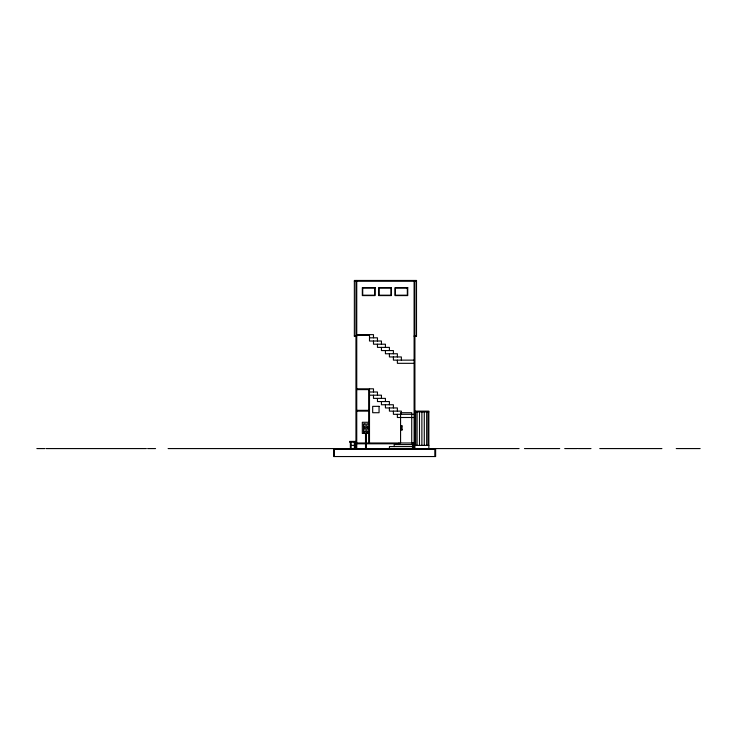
<?xml version="1.0" encoding="UTF-8"?>
<svg xmlns="http://www.w3.org/2000/svg" width="737" height="737" viewBox="0 0 737 737"><rect width="100%" height="100%" fill="white"/><g stroke="black" fill="none" stroke-linecap="round" stroke-linejoin="round"><path stroke-width="1.11" d="M369.495 334.635L369.495 341.01L381.444 341.01L381.444 344.197M377.464 344.197L377.464 347.385L389.412 347.385L389.412 350.572M385.433 350.572L385.433 353.76L397.381 353.76L397.381 356.948M389.412 353.76L389.412 356.948L401.37 356.948L401.37 360.135M393.401 356.948L393.401 360.135L414.111 360.135M354.359 281.258L416.506 281.258M356.745 334.635L373.484 334.635L373.484 337.822M356.745 335.436L369.495 335.436M354.359 335.814L356.662 335.814M414.203 335.814L416.506 335.814M356.662 336.44L354.359 336.44L354.359 280.456L416.506 280.456L416.506 336.44L414.203 336.44M369.495 337.822L377.464 337.822L377.464 341.01M414.111 363.323L397.381 363.323L397.381 360.135M356.745 388.814L373.484 388.814L373.484 392.001M356.745 389.615L369.495 389.615M369.495 392.001L377.464 392.001L377.464 395.189M369.495 395.189L381.444 395.189L381.444 398.376M356.745 410.334L368.703 410.334M356.745 411.126L368.703 411.126M414.913 411.126L428.851 411.126L428.851 448.575M414.913 411.928L428.851 411.928M414.111 414.314L393.401 414.314L393.401 411.126M414.111 417.501L397.381 417.501L397.381 414.314M369.495 422.283L362.328 422.283L362.328 433.439L369.495 433.439M355.953 441.408L349.578 441.408L349.578 442.2L355.953 442.2M356.745 442.992L414.111 442.992M356.745 443.794L399.049 443.794M413.319 444.586L394.194 444.586L394.194 446.585M351.171 445.388L354.359 445.388M414.913 445.388L428.851 445.388M413.319 446.585L389.412 446.585L389.412 448.575M36.85 448.575L44.819 448.575M46.016 448.575L146.405 448.575M147.603 448.575L155.562 448.575M168.119 448.575L519.088 448.575M524.468 448.575L559.724 448.575M564.699 448.575L577.449 448.575M578.241 448.575L590.991 448.575M599.761 448.575L661.909 448.575M676.244 448.575L700.15 448.575M334.441 449.367L434.83 449.367M435.622 448.575L435.622 456.544L333.64 456.544L333.64 448.575M434.83 448.575L434.83 456.544M428.059 411.928L428.059 445.388M426.668 411.928L426.668 445.388M424.272 411.928L424.272 445.388M421.886 411.928L421.886 445.388M419.491 411.928L419.491 445.388M417.105 411.928L417.105 445.388M415.705 411.928L415.705 445.388M414.913 281.258L414.913 448.575M414.111 281.258L414.111 448.575M413.319 442.992L413.319 448.575M412.517 442.992L412.517 448.575M411.725 442.992L411.725 412.72L400.569 412.72L400.569 442.992M401.37 414.314L401.37 411.126L389.412 411.126L389.412 407.939M398.975 442.992L398.975 444.586M397.381 411.126L397.381 407.939L385.433 407.939L385.433 404.751M393.401 353.76L393.401 350.572L381.444 350.572L381.444 347.385M393.401 407.939L393.401 404.751L381.444 404.751L381.444 401.564M389.412 404.751L389.412 401.564L377.464 401.564L377.464 398.376M385.433 347.385L385.433 344.197L373.484 344.197L373.484 341.01M385.433 401.564L385.433 398.376L373.484 398.376L373.484 395.189M369.495 388.814L369.495 442.992M368.703 389.615L368.703 422.55M368.703 432.776L368.703 442.992M366.307 433.439L366.307 448.575M365.911 433.439L365.911 448.575M365.515 433.439L365.515 448.575M356.745 280.456L356.745 448.575M355.953 281.258L355.953 448.575M355.151 442.2L355.151 448.575M354.359 442.2L354.359 448.575M351.171 442.2L351.171 448.575M350.37 442.2L350.37 448.575M334.441 448.575L334.441 456.544M401.37 429.818L402.162 429.883L401.37 429.818M375.078 287.633L362.328 287.633L362.328 295.592L375.078 295.592L375.078 287.633M391.402 287.633L378.661 287.633L378.661 295.592L391.402 295.592L391.402 287.633M407.736 287.633L394.995 287.633L394.995 295.592L407.736 295.592L407.736 287.633M374.672 288.029L362.724 288.029L362.724 295.196L374.672 295.196L374.672 288.029M391.006 288.029L379.058 288.029L379.058 295.196L391.006 295.196L391.006 288.029M407.34 288.029L395.391 288.029L395.391 295.196L407.34 295.196L407.34 288.029M379.058 406.345L372.682 406.345L372.682 412.72L379.058 412.72L379.058 406.345M365.11 423.876L363.516 423.876L363.516 427.064L365.11 427.064L365.11 423.876M368.297 423.876L366.704 423.876L366.704 427.064L368.297 427.064L368.297 423.876M402.006 425.866L401.527 425.866L401.527 429.054L402.006 429.054L402.006 425.866M364.953 427.257L363.682 427.663L364.953 427.257M368.141 427.257L366.869 427.663L368.141 427.257M365.11 428.658L363.516 428.658L363.516 431.845L365.11 431.845L365.11 428.658M368.297 428.658L366.704 428.658L366.704 431.845L368.297 431.845L368.297 428.658M364.953 432.039L363.682 432.444L364.953 432.039M368.141 432.039L366.869 432.444L368.141 432.039"/></g></svg>
